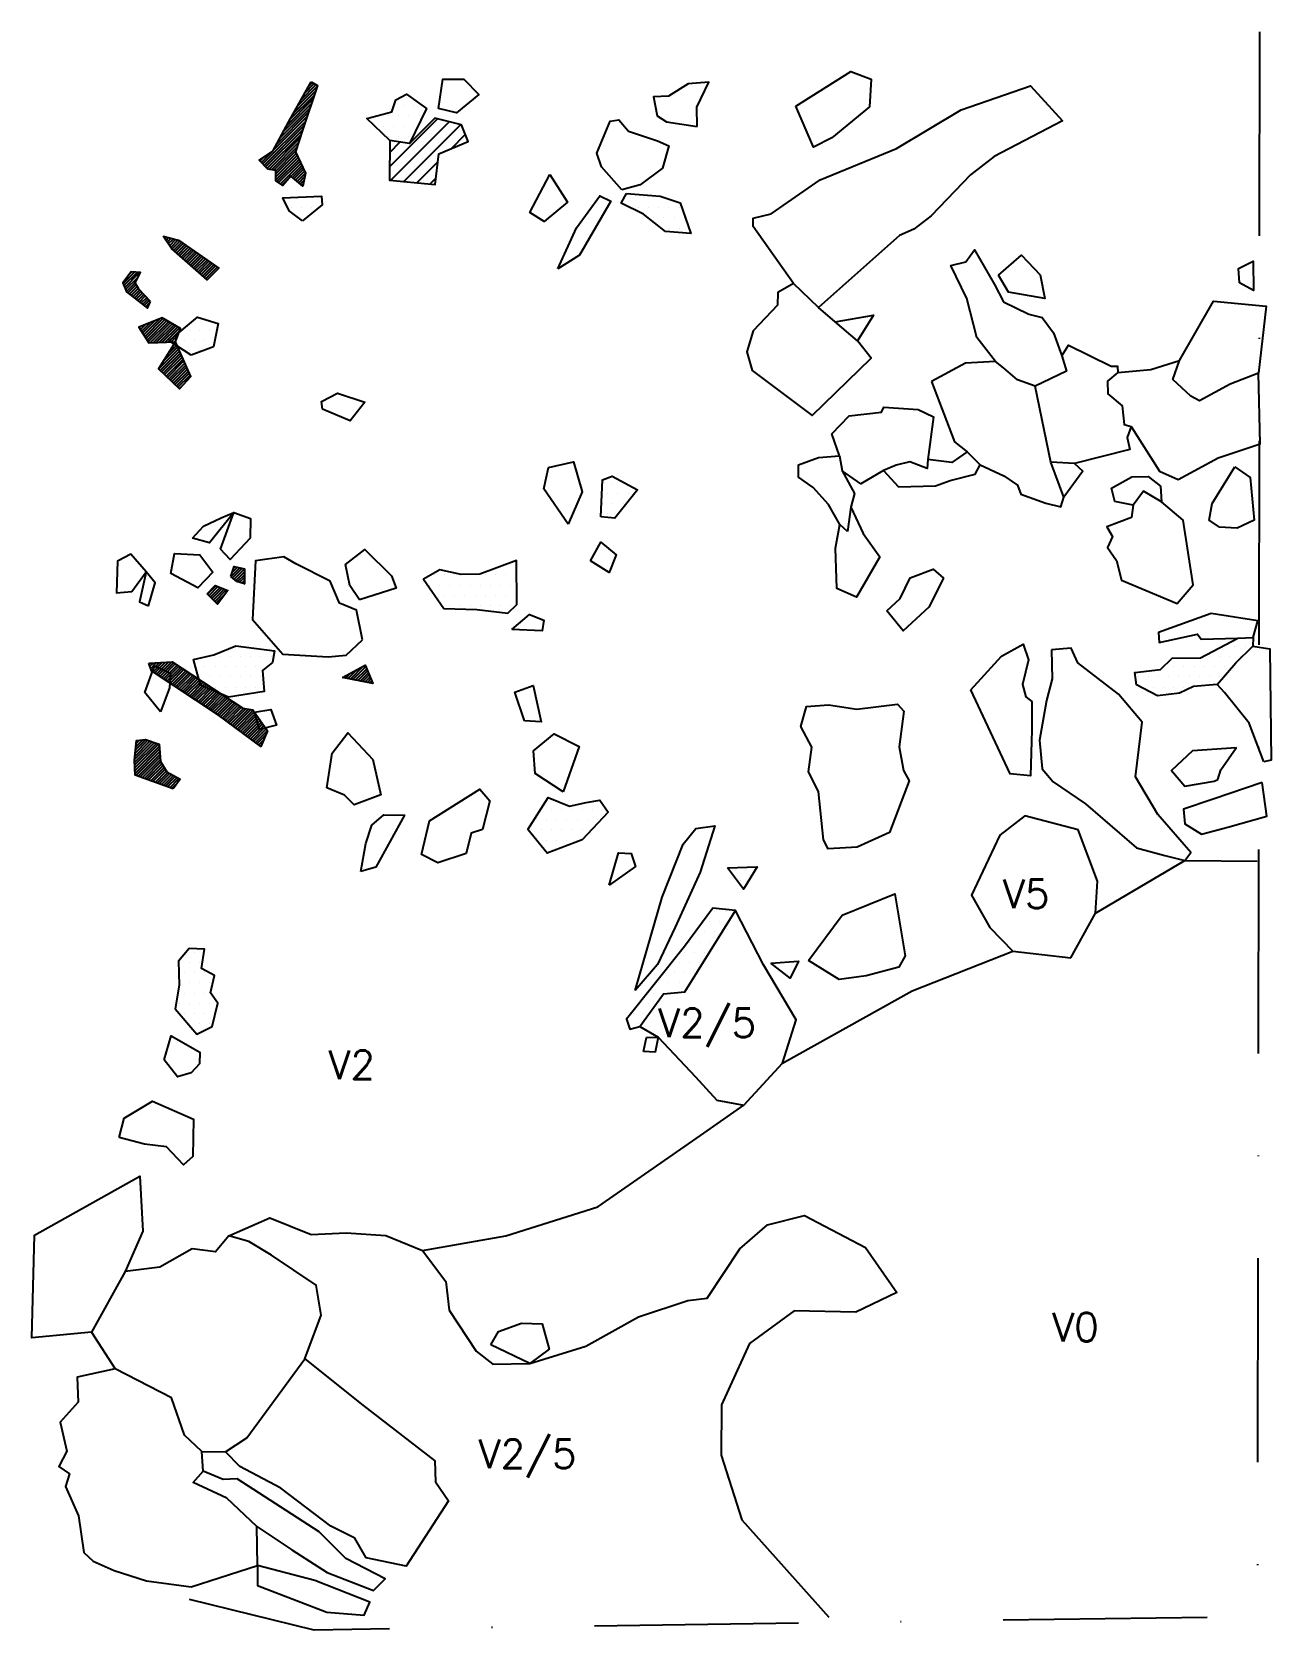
# Model space of a CAD drawing. Header units: metres. Extents: x 189 to 341, y -2087 to -1891.
import ezdxf

# ---------------------------------------------------------------- set-up
doc = ezdxf.new("R2010")
doc.units = ezdxf.units.M
doc.header["$LTSCALE"] = 25
doc.header["$MEASUREMENT"] = 0
doc.linetypes.add('STRICHPUNKTX2', pattern=[2, 1, -0.5, 0, -0.5])
doc.layers.get('0').update_dxf_attribs({"linetype": 'CONTINUOUS'})
for name, color, linetype in [('BEFUND', 1, 'CONTINUOUS'), ('BEFUNDSCHRAFF', 1, 'CONTINUOUS'), ('FEUER', 1, 'CONTINUOUS'), ('GRABUNGSGRENZE', 3, 'STRICHPUNKTX2'), ('KNOCHEN', 2, 'CONTINUOUS'), ('KNOCHENSCHRAFF', 2, 'CONTINUOUS'), ('STEINE', 4, 'CONTINUOUS'), ('STEINESCHRAFF', 4, 'CONTINUOUS')]:
    doc.layers.add(name, color=color, linetype=linetype)
doc.styles.get("Standard").update_dxf_attribs({"font": 'txt.shx'})

# ---------------------------------------------------------------- blocks, each defined once
blk = doc.blocks.new('*X1')
at = {"color": 0}
for p, q in [((221.98, -1900.05), (224.4, -1897.63)), ((222.45, -1899.23), (224.24, -1897.43)), ((222.91, -1898.41), (224.02, -1897.3)), ((223.38, -1897.59), (223.8, -1897.17)), ((220.23, -1903.22), (223.69, -1899.75)), ((220.62, -1902.46), (223.87, -1899.22)), ((221.05, -1901.68), (224.05, -1898.69)), ((221.52, -1900.87), (224.22, -1898.16)), ((219.03, -1905.47), (223.16, -1901.34)), ((219.43, -1904.72), (223.34, -1900.81)), ((219.83, -1903.97), (223.51, -1900.28)), ((217.73, -1907.13), (222.98, -1901.88)), ((217.9, -1907.31), (222.8, -1902.41)), ((218.07, -1907.49), (222.63, -1902.94)), ((218.25, -1907.67), (222.45, -1903.47)), ((217.56, -1906.95), (218.81, -1905.69)), ((218.47, -1907.8), (222.27, -1904)), ((218.77, -1907.85), (222.09, -1904.53)), ((219.08, -1907.9), (221.92, -1905.06)), ((219.32, -1908.01), (221.74, -1905.59)), ((217.38, -1906.77), (217.84, -1906.31)), ((219.32, -1908.36), (221.82, -1905.86)), ((219.32, -1908.72), (221.93, -1906.1)), ((219.32, -1909.07), (222.05, -1906.34)), ((219.45, -1909.3), (222.16, -1906.58)), ((219.66, -1909.43), (222.27, -1906.82)), ((219.88, -1909.57), (222.39, -1907.07)), ((220.09, -1909.71), (222.5, -1907.31)), ((221.35, -1908.81), (222.61, -1907.55)), ((221.54, -1908.97), (222.73, -1907.79)), ((221.73, -1909.13), (222.84, -1908.03)), ((221.93, -1909.29), (222.93, -1908.29)), ((222.12, -1909.45), (222.85, -1908.72)), ((222.31, -1909.61), (222.77, -1909.16)), ((222.51, -1909.77), (222.69, -1909.59)), ((205.58, -1916.1), (205.65, -1916.02)), ((205.72, -1916.31), (205.93, -1916.1)), ((205.86, -1916.52), (206.21, -1916.17)), ((206, -1916.73), (206.49, -1916.25)), ((206.14, -1916.95), (206.76, -1916.32)), ((206.28, -1917.16), (207.04, -1916.4)), ((206.43, -1917.37), (207.32, -1916.47)), ((206.58, -1917.57), (207.55, -1916.6)), ((206.77, -1917.73), (207.76, -1916.75)), ((206.96, -1917.9), (207.96, -1916.89)), ((207.15, -1918.06), (208.17, -1917.04)), ((207.34, -1918.23), (208.38, -1917.18)), ((207.53, -1918.39), (208.59, -1917.33)), ((207.71, -1918.56), (208.8, -1917.47)), ((207.9, -1918.72), (209.01, -1917.61)), ((208.09, -1918.89), (209.22, -1917.76)), ((208.28, -1919.05), (209.43, -1917.9)), ((208.47, -1919.21), (209.64, -1918.05)), ((208.66, -1919.38), (209.84, -1918.19)), ((208.85, -1919.54), (210.05, -1918.34)), ((209.04, -1919.71), (210.26, -1918.48)), ((209.22, -1919.87), (210.47, -1918.63)), ((209.41, -1920.04), (210.68, -1918.77)), ((209.6, -1920.2), (210.89, -1918.92)), ((209.79, -1920.37), (211.1, -1919.06)), ((209.98, -1920.53), (211.31, -1919.21)), ((210.17, -1920.7), (211.52, -1919.35)), ((200.59, -1921.79), (201.98, -1920.4)), ((200.7, -1922.04), (202.31, -1920.43)), ((200.8, -1922.29), (202.63, -1920.45)), ((200.9, -1922.54), (202.47, -1920.98)), ((201.25, -1920.78), (201.66, -1920.37)), ((210.36, -1920.86), (211.73, -1919.49)), ((210.55, -1921.03), (211.93, -1919.64)), ((210.73, -1921.19), (212.14, -1919.78)), ((201, -1922.79), (202.09, -1921.71)), ((201.2, -1922.95), (202.22, -1921.93)), ((201.4, -1923.11), (202.34, -1922.16)), ((201.6, -1923.26), (202.47, -1922.38)), ((201.8, -1923.41), (202.62, -1922.59)), ((202, -1923.57), (202.79, -1922.77)), ((202.2, -1923.72), (202.97, -1922.95)), ((202.4, -1923.87), (203.14, -1923.13)), ((202.6, -1924.03), (203.31, -1923.31)), ((202.8, -1924.18), (203.49, -1923.49)), ((203, -1924.33), (203.66, -1923.67)), ((203.2, -1924.49), (203.84, -1923.85)), ((203.4, -1924.64), (203.89, -1924.14)), ((203.6, -1924.79), (203.62, -1924.77)), ((202.58, -1927.22), (202.75, -1927.06)), ((202.72, -1927.44), (203.33, -1926.83)), ((202.86, -1927.66), (203.91, -1926.6)), ((202.99, -1927.87), (204.49, -1926.37)), ((203.13, -1928.09), (205.07, -1926.15)), ((203.27, -1928.31), (205.49, -1926.08)), ((203.4, -1928.52), (205.72, -1926.21)), ((203.54, -1928.74), (205.94, -1926.34)), ((203.68, -1928.96), (206.17, -1926.47)), ((203.91, -1929.07), (206.39, -1926.59)), ((204.29, -1929.06), (206.62, -1926.72)), ((204.66, -1929.04), (206.84, -1926.85)), ((205.03, -1929.02), (207.07, -1926.98)), ((205.4, -1929), (207.29, -1927.11)), ((205.77, -1928.99), (207.52, -1927.24)), ((206.14, -1928.97), (207.52, -1927.58)), ((206.51, -1928.95), (207.31, -1928.15)), ((206.64, -1929.53), (207.09, -1929.08)), ((206.88, -1928.94), (207.1, -1928.72)), ((204.96, -1932.27), (207.41, -1929.82)), ((205.14, -1932.44), (207.52, -1930.07)), ((205.32, -1932.62), (207.63, -1930.31)), ((205.42, -1931.45), (207.3, -1929.57)), ((205.5, -1932.79), (207.73, -1930.56)), ((205.69, -1932.96), (207.84, -1930.8)), ((205.87, -1933.13), (207.95, -1931.05)), ((206.03, -1930.49), (207.19, -1929.33)), ((206.05, -1933.3), (208.06, -1931.29)), ((206.23, -1933.47), (208.17, -1931.54)), ((206.41, -1933.64), (208.27, -1931.79)), ((206.6, -1933.82), (208.38, -1932.03)), ((206.78, -1933.99), (208.49, -1932.28)), ((206.96, -1934.16), (208.6, -1932.52)), ((207.14, -1934.33), (208.71, -1932.77)), ((207.32, -1934.5), (208.81, -1933.01)), ((207.51, -1934.67), (208, -1934.18)), ((214, -1957.18), (214.61, -1956.56)), ((214.17, -1956.64), (214.33, -1956.49)), ((213.83, -1957.69), (214.89, -1956.63)), ((214.02, -1957.86), (215.18, -1956.7)), ((214.21, -1958.02), (215.46, -1956.78)), ((214.4, -1958.18), (215.46, -1957.13)), ((214.61, -1958.32), (215.46, -1957.48)), ((214.88, -1958.41), (215.46, -1957.84)), ((215.14, -1958.5), (215.46, -1958.19)), ((215.41, -1958.59), (215.46, -1958.54)), ((210.95, -1959.86), (211.98, -1958.84)), ((211.13, -1960.04), (212.23, -1958.94)), ((211.31, -1960.22), (212.48, -1959.04)), ((211.48, -1960.39), (212.73, -1959.15)), ((211.66, -1960.57), (212.98, -1959.25)), ((211.84, -1960.75), (213.24, -1959.35)), ((212.01, -1960.92), (213.14, -1959.8)), ((203.8, -1968.43), (203.91, -1968.33)), ((203.89, -1968.69), (204.28, -1968.31)), ((203.98, -1968.96), (204.65, -1968.29)), ((204.07, -1969.22), (205.03, -1968.27)), ((204.27, -1969.38), (205.4, -1968.25)), ((204.48, -1969.52), (205.77, -1968.23)), ((204.69, -1969.66), (206.15, -1968.21)), ((204.91, -1969.8), (206.52, -1968.19)), ((205.12, -1969.94), (206.78, -1968.28)), ((205.33, -1970.08), (206.99, -1968.42)), ((205.54, -1970.23), (207.21, -1968.56)), ((205.75, -1970.37), (207.42, -1968.7)), ((205.97, -1970.51), (207.63, -1968.84)), ((206.18, -1970.65), (207.85, -1968.98)), ((206.39, -1970.79), (208.06, -1969.12)), ((206.6, -1970.93), (208.28, -1969.26)), ((206.82, -1971.07), (208.49, -1969.4)), ((207.03, -1971.21), (208.7, -1969.54)), ((207.24, -1971.36), (208.92, -1969.68)), ((207.45, -1971.5), (209.13, -1969.82)), ((207.66, -1971.64), (209.34, -1969.96)), ((207.88, -1971.78), (209.56, -1970.1)), ((208.09, -1971.92), (209.77, -1970.24)), ((227.58, -1970.11), (227.75, -1969.94)), ((227.88, -1970.16), (228.53, -1969.51)), ((228.17, -1970.22), (229.3, -1969.09)), ((228.47, -1970.28), (230.08, -1968.67)), ((228.77, -1970.34), (230.36, -1968.75)), ((229.06, -1970.39), (230.46, -1969)), ((229.36, -1970.45), (230.56, -1969.25)), ((229.66, -1970.51), (230.66, -1969.5)), ((229.95, -1970.56), (230.77, -1969.75)), ((230.25, -1970.62), (230.87, -1970)), ((230.55, -1970.68), (230.97, -1970.25)), ((208.3, -1972.06), (209.99, -1970.38)), ((208.51, -1972.2), (210.2, -1970.52)), ((208.73, -1972.35), (210.41, -1970.66)), ((208.94, -1972.49), (210.63, -1970.8)), ((209.15, -1972.63), (210.84, -1970.94)), ((209.36, -1972.77), (211.05, -1971.08)), ((209.57, -1972.91), (211.27, -1971.22)), ((209.79, -1973.05), (211.48, -1971.36)), ((210, -1973.19), (211.7, -1971.5)), ((210.21, -1973.33), (211.91, -1971.64)), ((210.42, -1973.48), (212.12, -1971.78)), ((210.64, -1973.62), (212.34, -1971.92)), ((210.85, -1973.76), (212.55, -1972.06)), ((211.06, -1973.9), (212.76, -1972.2)), ((230.84, -1970.73), (231.07, -1970.5)), ((231.14, -1970.79), (231.18, -1970.75)), ((211.27, -1974.04), (212.98, -1972.34)), ((211.48, -1974.18), (213.19, -1972.48)), ((211.7, -1974.32), (213.4, -1972.62)), ((211.91, -1974.46), (213.62, -1972.76)), ((212.12, -1974.61), (213.83, -1972.9)), ((212.33, -1974.75), (214.05, -1973.04)), ((212.54, -1974.9), (214.26, -1973.17)), ((212.74, -1975.05), (214.47, -1973.31)), ((212.94, -1975.2), (214.69, -1973.45)), ((213.15, -1975.35), (214.9, -1973.59)), ((213.35, -1975.5), (215.11, -1973.73)), ((213.55, -1975.65), (215.34, -1973.86)), ((213.76, -1975.8), (215.65, -1973.91)), ((213.96, -1975.95), (215.95, -1973.96)), ((214.16, -1976.1), (216.25, -1974.01)), ((214.37, -1976.25), (216.53, -1974.08)), ((214.57, -1976.4), (216.68, -1974.29)), ((214.77, -1976.55), (216.82, -1974.5)), ((214.98, -1976.7), (216.97, -1974.71)), ((215.18, -1976.85), (217.12, -1974.92)), ((215.39, -1977), (217.26, -1975.12)), ((215.59, -1977.15), (217.41, -1975.33)), ((215.79, -1977.3), (217.55, -1975.54)), ((216, -1977.45), (217.7, -1975.75)), ((216.2, -1977.6), (217.84, -1975.96)), ((216.4, -1977.75), (217.99, -1976.16)), ((201.99, -1980.15), (204.17, -1977.96)), ((201.99, -1980.49), (204.43, -1978.05)), ((202.01, -1980.83), (204.69, -1978.15)), ((202.03, -1979.75), (203.91, -1977.86)), ((202.07, -1979.35), (203.65, -1977.77)), ((202.11, -1978.96), (203.4, -1977.68)), ((202.16, -1978.56), (203.01, -1977.71)), ((202.2, -1978.17), (202.6, -1977.76)), ((216.61, -1977.9), (218.13, -1976.37)), ((216.81, -1978.05), (218.28, -1976.58)), ((217.01, -1978.2), (218.07, -1977.15)), ((217.22, -1978.35), (217.81, -1977.76)), ((202.03, -1981.16), (204.95, -1978.24)), ((202.05, -1981.5), (205.05, -1978.49)), ((202.07, -1981.83), (205.08, -1978.82)), ((202.17, -1982.08), (205.1, -1979.15)), ((202.43, -1982.17), (205.13, -1979.48)), ((202.69, -1982.27), (205.15, -1979.81)), ((217.42, -1978.5), (217.55, -1978.37)), ((202.95, -1982.36), (205.17, -1980.14)), ((203.21, -1982.46), (205.23, -1980.43)), ((203.47, -1982.55), (205.36, -1980.66)), ((203.73, -1982.64), (205.5, -1980.88)), ((203.99, -1982.74), (205.63, -1981.1)), ((204.25, -1982.83), (205.76, -1981.32)), ((204.51, -1982.93), (205.89, -1981.54)), ((204.77, -1983.02), (206.08, -1981.71)), ((205.03, -1983.12), (206.3, -1981.84)), ((205.29, -1983.21), (206.53, -1981.96)), ((205.54, -1983.3), (206.76, -1982.09)), ((205.8, -1983.4), (206.98, -1982.22)), ((206.06, -1983.49), (207.21, -1982.35)), ((206.32, -1983.59), (207.43, -1982.47)), ((206.58, -1983.68), (207.24, -1983.02))]:
    blk.add_line(p, q, dxfattribs=at)
blk = doc.blocks.new('*X3')
at = {"color": 0}
for p, q in [((231.875, -1901.25), (231.875, -1901.25)), ((233.125, -1901.25), (233.125, -1901.25)), ((234.375, -1901.25), (234.375, -1901.25)), ((235, -1900), (235, -1900)), ((235.625, -1901.25), (235.625, -1901.25)), ((236.25, -1900), (236.25, -1900)), ((236.875, -1901.25), (236.875, -1901.25)), ((232.5, -1902.5), (232.5, -1902.5)), ((233.75, -1902.5), (233.75, -1902.5)), ((235, -1902.5), (235, -1902.5)), ((236.25, -1902.5), (236.25, -1902.5)), ((233.125, -1903.75), (233.125, -1903.75)), ((234.375, -1903.75), (234.375, -1903.75)), ((235.625, -1903.75), (235.625, -1903.75)), ((221.875, -1911.25), (221.875, -1911.25)), ((223.125, -1911.25), (223.125, -1911.25)), ((224.375, -1911.25), (224.375, -1911.25)), ((263.125, -1911.25), (263.125, -1911.25)), ((264.375, -1911.25), (264.375, -1911.25)), ((265.625, -1911.25), (265.625, -1911.25)), ((266.875, -1911.25), (266.875, -1911.25)), ((221.25, -1912.5), (221.25, -1912.5)), ((222.5, -1912.5), (222.5, -1912.5)), ((223.75, -1912.5), (223.75, -1912.5)), ((263.75, -1912.5), (263.75, -1912.5)), ((265, -1912.5), (265, -1912.5)), ((266.25, -1912.5), (266.25, -1912.5)), ((267.5, -1912.5), (267.5, -1912.5)), ((268.75, -1912.5), (268.75, -1912.5)), ((265.625, -1913.75), (265.625, -1913.75)), ((266.875, -1913.75), (266.875, -1913.75)), ((267.5, -1915), (267.5, -1915)), ((268.125, -1913.75), (268.125, -1913.75)), ((268.75, -1915), (268.75, -1915)), ((269.375, -1913.75), (269.375, -1913.75)), ((209.375, -1926.25), (209.375, -1926.25)), ((210.625, -1926.25), (210.625, -1926.25)), ((206.875, -1928.75), (206.875, -1928.75)), ((208.125, -1928.75), (208.125, -1928.75)), ((208.75, -1927.5), (208.75, -1927.5)), ((209.375, -1928.75), (209.375, -1928.75)), ((210, -1927.5), (210, -1927.5)), ((210.625, -1928.75), (210.625, -1928.75)), ((211.25, -1927.5), (211.25, -1927.5)), ((208.75, -1930), (208.75, -1930)), ((210, -1930), (210, -1930)), ((259.375, -1946.25), (259.375, -1946.25)), ((260.625, -1946.25), (260.625, -1946.25)), ((261.875, -1946.25), (261.875, -1946.25)), ((259.375, -1948.75), (259.375, -1948.75)), ((260, -1947.5), (260, -1947.5)), ((260.625, -1948.75), (260.625, -1948.75)), ((261.25, -1947.5), (261.25, -1947.5)), ((261.875, -1948.75), (261.875, -1948.75)), ((262.5, -1947.5), (262.5, -1947.5)), ((260, -1950), (260, -1950)), ((261.25, -1950), (261.25, -1950)), ((248.125, -1956.25), (248.125, -1956.25)), ((238.75, -1957.5), (238.75, -1957.5)), ((240, -1957.5), (240, -1957.5)), ((241.25, -1957.5), (241.25, -1957.5)), ((242.5, -1957.5), (242.5, -1957.5)), ((243.75, -1957.5), (243.75, -1957.5)), ((245, -1957.5), (245, -1957.5)), ((246.25, -1957.5), (246.25, -1957.5)), ((247.5, -1957.5), (247.5, -1957.5)), ((248.75, -1957.5), (248.75, -1957.5)), ((238.125, -1958.75), (238.125, -1958.75)), ((239.375, -1958.75), (239.375, -1958.75)), ((240, -1960), (240, -1960)), ((240.625, -1958.75), (240.625, -1958.75)), ((241.25, -1960), (241.25, -1960)), ((241.875, -1958.75), (241.875, -1958.75)), ((242.5, -1960), (242.5, -1960)), ((243.125, -1958.75), (243.125, -1958.75)), ((243.75, -1960), (243.75, -1960)), ((244.375, -1958.75), (244.375, -1958.75)), ((245, -1960), (245, -1960)), ((245.625, -1958.75), (245.625, -1958.75)), ((246.25, -1960), (246.25, -1960)), ((246.875, -1958.75), (246.875, -1958.75)), ((247.5, -1960), (247.5, -1960)), ((248.125, -1958.75), (248.125, -1958.75)), ((248.75, -1960), (248.75, -1960)), ((240.625, -1961.25), (240.625, -1961.25)), ((241.875, -1961.25), (241.875, -1961.25)), ((243.125, -1961.25), (243.125, -1961.25)), ((244.375, -1961.25), (244.375, -1961.25)), ((245.625, -1961.25), (245.625, -1961.25)), ((246.875, -1961.25), (246.875, -1961.25)), ((248.125, -1961.25), (248.125, -1961.25)), ((214.375, -1966.25), (214.375, -1966.25)), ((335.625, -1966.25), (335.625, -1966.25)), ((336.875, -1966.25), (336.875, -1966.25)), ((338.125, -1966.25), (338.125, -1966.25)), ((211.25, -1967.5), (211.25, -1967.5)), ((212.5, -1967.5), (212.5, -1967.5)), ((213.75, -1967.5), (213.75, -1967.5)), ((215, -1967.5), (215, -1967.5)), ((216.25, -1967.5), (216.25, -1967.5)), ((217.5, -1967.5), (217.5, -1967.5)), ((218.75, -1967.5), (218.75, -1967.5)), ((333.75, -1967.5), (333.75, -1967.5)), ((335, -1967.5), (335, -1967.5)), ((336.25, -1967.5), (336.25, -1967.5)), ((337.5, -1967.5), (337.5, -1967.5)), ((210, -1970), (210, -1970)), ((210.625, -1968.75), (210.625, -1968.75)), ((211.25, -1970), (211.25, -1970)), ((211.875, -1968.75), (211.875, -1968.75)), ((212.5, -1970), (212.5, -1970)), ((213.125, -1968.75), (213.125, -1968.75)), ((213.75, -1970), (213.75, -1970)), ((214.375, -1968.75), (214.375, -1968.75)), ((215, -1970), (215, -1970)), ((215.625, -1968.75), (215.625, -1968.75)), ((216.25, -1970), (216.25, -1970)), ((216.875, -1968.75), (216.875, -1968.75)), ((217.5, -1970), (217.5, -1970)), ((218.125, -1968.75), (218.125, -1968.75)), ((325, -1970), (325, -1970)), ((326.25, -1970), (326.25, -1970)), ((327.5, -1970), (327.5, -1970)), ((328.125, -1968.75), (328.125, -1968.75)), ((328.75, -1970), (328.75, -1970)), ((329.375, -1968.75), (329.375, -1968.75)), ((330, -1970), (330, -1970)), ((330.625, -1968.75), (330.625, -1968.75)), ((331.25, -1970), (331.25, -1970)), ((331.875, -1968.75), (331.875, -1968.75)), ((332.5, -1970), (332.5, -1970)), ((333.125, -1968.75), (333.125, -1968.75)), ((333.75, -1970), (333.75, -1970)), ((334.375, -1968.75), (334.375, -1968.75)), ((335, -1970), (335, -1970)), ((335.625, -1968.75), (335.625, -1968.75)), ((210.625, -1971.25), (210.625, -1971.25)), ((211.875, -1971.25), (211.875, -1971.25)), ((213.125, -1971.25), (213.125, -1971.25)), ((214.375, -1971.25), (214.375, -1971.25)), ((215.625, -1971.25), (215.625, -1971.25)), ((216.875, -1971.25), (216.875, -1971.25)), ((325.625, -1971.25), (325.625, -1971.25)), ((326.875, -1971.25), (326.875, -1971.25)), ((328.125, -1971.25), (328.125, -1971.25)), ((329.375, -1971.25), (329.375, -1971.25)), ((330.625, -1971.25), (330.625, -1971.25)), ((251.25, -1987.5), (251.25, -1987.5)), ((251.875, -1986.25), (251.875, -1986.25)), ((252.5, -1987.5), (252.5, -1987.5)), ((253.125, -1986.25), (253.125, -1986.25)), ((253.75, -1987.5), (253.75, -1987.5)), ((254.375, -1986.25), (254.375, -1986.25)), ((255, -1987.5), (255, -1987.5)), ((255.625, -1986.25), (255.625, -1986.25)), ((256.25, -1987.5), (256.25, -1987.5)), ((256.875, -1986.25), (256.875, -1986.25)), ((257.5, -1987.5), (257.5, -1987.5)), ((258.125, -1986.25), (258.125, -1986.25)), ((258.75, -1987.5), (258.75, -1987.5)), ((259.375, -1986.25), (259.375, -1986.25)), ((250.625, -1988.75), (250.625, -1988.75)), ((251.875, -1988.75), (251.875, -1988.75)), ((253.125, -1988.75), (253.125, -1988.75)), ((254.375, -1988.75), (254.375, -1988.75)), ((255.625, -1988.75), (255.625, -1988.75)), ((256.875, -1988.75), (256.875, -1988.75)), ((252.5, -1990), (252.5, -1990)), ((253.125, -1991.25), (253.125, -1991.25)), ((253.75, -1990), (253.75, -1990)), ((255, -1990), (255, -1990)), ((256.25, -1990), (256.25, -1990)), ((275.625, -1993.75), (275.625, -1993.75)), ((276.875, -1993.75), (276.875, -1993.75)), ((276.25, -1995), (276.25, -1995)), ((273.125, -1998.75), (273.125, -1998.75)), ((274.375, -1998.75), (274.375, -1998.75)), ((271.875, -2001.25), (271.875, -2001.25)), ((272.5, -2000), (272.5, -2000)), ((273.125, -2001.25), (273.125, -2001.25)), ((273.75, -2000), (273.75, -2000)), ((270, -2002.5), (270, -2002.5)), ((271.25, -2002.5), (271.25, -2002.5)), ((272.5, -2002.5), (272.5, -2002.5)), ((207.5, -2005), (207.5, -2005)), ((208.75, -2005), (208.75, -2005)), ((209.375, -2003.75), (209.375, -2003.75)), ((210, -2005), (210, -2005)), ((268.75, -2005), (268.75, -2005)), ((269.375, -2003.75), (269.375, -2003.75)), ((270, -2005), (270, -2005)), ((270.625, -2003.75), (270.625, -2003.75)), ((271.25, -2005), (271.25, -2005)), ((271.875, -2003.75), (271.875, -2003.75)), ((207.5, -2007.5), (207.5, -2007.5)), ((208.125, -2006.25), (208.125, -2006.25)), ((208.75, -2007.5), (208.75, -2007.5)), ((209.375, -2006.25), (209.375, -2006.25)), ((210, -2007.5), (210, -2007.5)), ((210.625, -2006.25), (210.625, -2006.25)), ((211.25, -2007.5), (211.25, -2007.5)), ((266.25, -2007.5), (266.25, -2007.5)), ((266.875, -2006.25), (266.875, -2006.25)), ((267.5, -2007.5), (267.5, -2007.5)), ((268.125, -2006.25), (268.125, -2006.25)), ((268.75, -2007.5), (268.75, -2007.5)), ((269.375, -2006.25), (269.375, -2006.25)), ((270, -2007.5), (270, -2007.5)), ((270.625, -2006.25), (270.625, -2006.25)), ((208.125, -2008.75), (208.125, -2008.75)), ((209.375, -2008.75), (209.375, -2008.75)), ((210.625, -2008.75), (210.625, -2008.75)), ((265.625, -2008.75), (265.625, -2008.75)), ((266.875, -2008.75), (266.875, -2008.75)), ((207.5, -2010), (207.5, -2010)), ((208.125, -2011.25), (208.125, -2011.25)), ((208.75, -2010), (208.75, -2010)), ((209.375, -2011.25), (209.375, -2011.25)), ((210, -2010), (210, -2010)), ((210.625, -2011.25), (210.625, -2011.25)), ((211.25, -2010), (211.25, -2010)), ((211.875, -2011.25), (211.875, -2011.25)), ((263.125, -2011.25), (263.125, -2011.25)), ((264.375, -2011.25), (264.375, -2011.25)), ((265, -2010), (265, -2010)), ((208.75, -2012.5), (208.75, -2012.5)), ((210, -2012.5), (210, -2012.5)), ((211.25, -2012.5), (211.25, -2012.5)), ((262.5, -2012.5), (262.5, -2012.5)), ((263.75, -2012.5), (263.75, -2012.5))]:
    blk.add_line(p, q, dxfattribs=at)
blk = doc.blocks.new('*X4')
at = {"color": 0}
for p, q in [((233.26, -1907.51), (239.15, -1901.62)), ((233.4, -1909.14), (240.56, -1901.97)), ((235.02, -1909.29), (241.97, -1902.33)), ((240.79, -1905.28), (242.54, -1903.53)), ((233.28, -1905.72), (234.53, -1904.47)), ((236.64, -1909.43), (239.19, -1906.88)), ((238.25, -1909.58), (238.94, -1908.9))]:
    blk.add_line(p, q, dxfattribs=at)

msp = doc.modelspace()

# ---------------------------------------------------------------- linework, layer by layer
at = {"layer": 'BEFUND'}
for points in [[(316.76, -2004.42), (319.77, -1998.97), (320.03, -1995.04), (317.64, -1988.77), (311.12, -1987.03), (308.06, -1989.42), (304.58, -1996.76), (306.82, -2000.74), (309.67, -2003.6), (316.76, -2004.42)], [(319.77, -1998.97), (330.74, -1992.5), (339.61, -1992.61)], [(263.94, -2012.84), (266.18, -2014.16), (270.77, -2019.01), (273.36, -2021.87), (276.68, -2022.48), (281.42, -2017.34), (283.11, -2012.04), (279.09, -2005.31), (275.68, -1998.62)], [(281.42, -2017.34), (297.33, -2008.48), (309.67, -2003.6)], [(237.31, -2040.29), (247.5, -2038.52), (258.77, -2034.96), (271.37, -2026.2), (276.68, -2022.48)], [(213.55, -2038.49), (218.6, -2036.3), (223.65, -2038.34), (227.93, -2038.14), (232.82, -2038.45), (237.31, -2040.29), (240.16, -2044.12), (240.56, -2047.63), (243.87, -2052.63), (245.91, -2054.22), (250.45, -2054.17), (257.33, -2052.03), (263.76, -2048.42), (269.82, -2046.44), (272.17, -2046.13), (276.2, -2040.12), (279.57, -2037.17), (284.11, -2036), (291.6, -2039.93), (295.42, -2045.44), (290.42, -2047.88), (282.87, -2047.72), (277.36, -2051.69), (273.94, -2059.24), (273.89, -2065.4), (276.43, -2073.31), (287.12, -2085.24)]]:
    msp.add_lwpolyline(points, dxfattribs=at)
at = {"layer": 'GRABUNGSGRENZE', "flags": 128}
msp.add_lwpolyline([(339.9, -1890.96), (339.63, -2085.19), (224.01, -2086.82), (198.78, -2080.63)], dxfattribs=at)
at = {"layer": 'KNOCHEN'}
for points in [[(223.66, -1897.08), (224.43, -1897.54), (222.64, -1902.89), (221.72, -1905.65), (222.94, -1908.25), (222.63, -1909.88), (221.16, -1908.65), (220.19, -1909.77), (219.32, -1909.21), (219.32, -1907.94), (218.35, -1907.78), (217.28, -1906.66), (218.97, -1905.59), (220.86, -1902.03), (223.66, -1897.08)], [(205.5, -1915.98), (207.39, -1916.49), (212.33, -1919.91), (210.9, -1921.34), (206.52, -1917.51), (205.5, -1915.98)], [(203.96, -1923.98), (202.54, -1922.5), (202.08, -1921.69), (202.74, -1920.46), (201.57, -1920.36), (200.55, -1921.69), (201.01, -1922.81), (203.61, -1924.8), (203.96, -1923.98)], [(207.02, -1928.93), (207.63, -1927.3), (205.39, -1926.02), (202.53, -1927.14), (203.76, -1929.08), (207.02, -1928.93)], [(207.02, -1928.93), (204.93, -1932.24), (207.52, -1934.69), (208.9, -1933.21), (207.02, -1928.93)], [(213.82, -1957.69), (214.23, -1956.46), (215.46, -1956.77), (215.46, -1958.61), (214.54, -1958.3), (213.82, -1957.69)], [(210.92, -1959.83), (211.89, -1958.81), (213.42, -1959.42), (212.19, -1961.1), (210.92, -1959.83)], [(203.77, -1968.33), (206.63, -1968.18), (215.29, -1973.85), (216.51, -1974.05), (218.29, -1976.6), (217.48, -1978.54), (212.28, -1974.71), (204.08, -1969.25), (203.77, -1968.33)], [(227.48, -1970.09), (230.28, -1968.56), (231.2, -1970.8), (227.48, -1970.09)], [(206.72, -1983.73), (202.08, -1982.04), (201.98, -1980.21), (201.98, -1980.21), (202.24, -1977.81), (203.36, -1977.66), (205.04, -1978.27), (205.19, -1980.36), (205.95, -1981.64), (207.58, -1982.56), (206.72, -1983.73)]]:
    msp.add_lwpolyline(points, dxfattribs=at)
at = {"layer": 'STEINE'}
msp.add_lwpolyline([(283.05, -1900.04), (289.78, -1895.81), (292.28, -1896.73), (292.07, -1900.15), (287.48, -1903.92), (285.24, -1905.09)], close=True, dxfattribs=at)
for points in [[(239.26, -1900.36), (239.77, -1896.74), (242.37, -1896.74), (244.21, -1898.63), (241.45, -1900.87), (239.26, -1900.36)], [(270.97, -1902.53), (270.92, -1900.18), (272.4, -1897.13), (269.85, -1897.33), (267.45, -1898.85), (265.62, -1898.9), (266.07, -1901.25), (267.2, -1901.96), (270.97, -1902.53)], [(282.78, -1921.81), (277.84, -1914.82), (277.84, -1913.8), (280.03, -1913.24), (286.05, -1909.07), (295.38, -1905.25), (303.34, -1900.52), (311.8, -1897.57), (315.73, -1901.85), (307.36, -1906.23), (304.45, -1908.47), (299.66, -1913.51), (297.52, -1915.14), (295.78, -1915.9), (285.83, -1924.72)], [(233.29, -1904.28), (230.49, -1901.58), (233.55, -1900.76), (234.01, -1899.28), (235.34, -1898.57), (237.78, -1900.36), (235.69, -1904.64), (233.29, -1904.28)], [(233.29, -1904.28), (233.24, -1909.12), (238.85, -1909.64), (239.31, -1905.92), (242.88, -1904.39), (242.06, -1902.35), (238.8, -1901.53), (235.69, -1904.64)], [(261.73, -1910.32), (259.24, -1907.51), (258.68, -1905.83), (260.31, -1901.91), (261.38, -1901.75), (262.56, -1903.13), (266.12, -1904.31), (267.5, -1904.92), (266.73, -1907.67), (263.98, -1909.71), (261.73, -1910.32)], [(252.92, -1908.43), (255.05, -1911.84), (252.2, -1914.19), (250.46, -1913.11), (252.92, -1908.43)], [(222.58, -1914.11), (220.95, -1912.88), (220.19, -1911.3), (224.93, -1911.1), (224.98, -1912.17), (222.58, -1914.11)], [(253.87, -1920), (256.17, -1914.95), (259.03, -1911.03), (260.36, -1911.69), (256.53, -1918.32), (253.87, -1920)], [(262.29, -1910.78), (266.42, -1911.09), (268.87, -1911.91), (270.19, -1915.68), (267.08, -1915.42), (264.38, -1913.28), (261.63, -1911.95), (262.29, -1910.78)], [(307.54, -1931.36), (305.25, -1928.4), (304.03, -1923.61), (302.05, -1919.58), (303.88, -1919.12), (304.96, -1917.65), (307.4, -1921.93), (308.52, -1924.02), (311.63, -1925.55), (313.26, -1925.96), (314.63, -1927.85), (315.65, -1930.65), (316.21, -1932.54), (312.38, -1934.37)], [(307.91, -1920.76), (310.72, -1918.31), (313.01, -1920.71), (313.57, -1923.62), (309.13, -1922.85), (307.91, -1920.76)], [(337.43, -1921.7), (337.32, -1919.97), (339.11, -1919.05), (339.16, -1922.67), (337.43, -1921.7)], [(282.78, -1921.81), (280.84, -1922.88), (280.79, -1924.46), (277.83, -1927.61), (277.06, -1930.16), (277.72, -1932.46), (285.06, -1937.97), (292.3, -1930.94), (290.62, -1928.8), (287.87, -1926.5), (285.83, -1924.72), (282.78, -1921.81)], [(322.53, -1932.7), (321.26, -1933.77), (321.3, -1935.3), (323.04, -1936.78), (323.29, -1939.07), (324.16, -1939.33), (327.62, -1944.79), (329.91, -1945.81), (334.81, -1943.16), (339.96, -1941.43), (339.76, -1932.77), (336.29, -1934.14), (332.52, -1936.17), (331.45, -1935.61), (329.26, -1933.57), (330.08, -1931.23), (334.26, -1923.94), (340.69, -1924.56), (339.76, -1932.77)], [(208.95, -1930.56), (206.25, -1928.83), (209.72, -1925.92), (212.27, -1926.69), (211.66, -1929.55), (208.95, -1930.56)], [(287.87, -1926.5), (292.56, -1925.69), (290.62, -1928.8)], [(315.65, -1930.65), (316.47, -1929.33), (321.72, -1931.93), (322.48, -1931.93), (322.53, -1932.7)], [(304.07, -1942.42), (305.65, -1944), (308.55, -1945.38), (310.23, -1946.5), (310.64, -1947.63), (313.7, -1948.7), (315.53, -1949.16), (315.89, -1947.99), (314.31, -1943.7), (312.38, -1934.37), (310.24, -1933.61), (308.51, -1932.13), (307.54, -1931.36), (303.87, -1931.56), (299.69, -1933.8)], [(322.53, -1932.7), (326.56, -1932.35), (330.08, -1931.23)], [(299.69, -1933.8), (302.49, -1941.2), (304.07, -1942.42)], [(225.06, -1937.2), (224.91, -1936.24), (226.89, -1935.22), (230.21, -1936.34), (228.42, -1938.63), (225.06, -1937.2)], [(288.42, -1942.92), (287.45, -1940.21), (289.59, -1938.02), (293.57, -1937.57), (293.83, -1936.96), (298.06, -1937.22), (299.94, -1938.13), (299.22, -1943.38), (299.17, -1944.46), (297.03, -1943.64), (295.35, -1944.04), (293.82, -1944.71), (291.01, -1946.33), (288.72, -1944.75)], [(324.16, -1939.33), (323.65, -1940.65), (324, -1942.13), (317.22, -1943.86), (314.31, -1943.7)], [(289.38, -1952.2), (288.46, -1951.33), (287.04, -1948.88), (285.2, -1946.79), (283.37, -1945.51), (283.37, -1944.03), (285.82, -1943.12), (288.42, -1942.92), (288.72, -1944.75), (290.25, -1947.51), (289.79, -1949.19), (289.38, -1952.2)], [(304.07, -1942.42), (302.18, -1943.74), (299.22, -1943.38)], [(255.17, -1951.3), (252.17, -1946.96), (252.73, -1944.36), (255.79, -1943.65), (256.86, -1947.32), (255.17, -1951.3)], [(293.82, -1944.71), (295.65, -1946.7), (300.19, -1946.6), (301.98, -1945.94), (305.03, -1945.17), (305.65, -1944)], [(317.22, -1943.86), (318.24, -1944.78), (315.89, -1947.99)], [(336.85, -1944.28), (338.73, -1945.56), (339.24, -1950.81), (337.14, -1951.78), (335, -1951.67), (333.73, -1950.81), (334.09, -1948.77), (336.85, -1944.28)], [(259.15, -1950.39), (259.36, -1945.85), (260.53, -1945.39), (263.64, -1947.08), (260.88, -1950.54), (259.15, -1950.39)], [(324.4, -1948.96), (322.16, -1948.5), (321.75, -1946.87), (324.25, -1945.5), (326.24, -1945.45), (327.77, -1946.62), (327.87, -1948.56)], [(327.87, -1948.56), (325.68, -1947.23), (324.4, -1948.96), (324.2, -1950.49), (321.19, -1951.61), (321.85, -1952.78), (321.24, -1954.16), (322.36, -1955.74), (322.97, -1958.14), (329.8, -1961), (331.74, -1958.71), (330.52, -1950.8), (327.87, -1948.56)], [(209.09, -1952.99), (210.47, -1951.52), (212.61, -1950.5), (214.19, -1949.84), (211.18, -1953.56), (209.09, -1952.99)], [(212.55, -1954.37), (214.19, -1949.84), (216.23, -1950.6), (216.17, -1953), (213.72, -1955.6), (212.55, -1954.37)], [(289.79, -1949.19), (291.32, -1952.45), (293.35, -1955.31), (290.49, -1960.25), (288.1, -1959.18), (287.9, -1954.23), (288.46, -1951.33)], [(229.57, -1960.56), (228.4, -1958.82), (227.84, -1956.22), (230.24, -1954.39), (233.5, -1957.6), (234.06, -1959.13), (229.57, -1960.56)], [(257.87, -1955.79), (259.15, -1953.49), (261.03, -1955.03), (260.16, -1957.22), (257.87, -1955.79)], [(201.69, -1959.56), (203.43, -1957.12), (201.54, -1954.97), (199.91, -1955.84), (199.8, -1959.71), (201.69, -1959.56)], [(206.43, -1957.32), (206.89, -1954.88), (210, -1955.03), (211.58, -1957.18), (209.75, -1959.11), (206.43, -1957.32)], [(229.93, -1965.45), (229.22, -1961.83), (227.13, -1960.96), (225.96, -1958.26), (221.78, -1956.16), (220.3, -1955.3), (216.83, -1955.8), (216.47, -1962.99), (220.19, -1967.23), (225.75, -1967.54), (227.94, -1967.33), (229.93, -1965.45)], [(247.77, -1962.2), (248.84, -1961.13), (248.8, -1955.73), (244.31, -1957.41), (242.02, -1957.46), (239.42, -1956.89), (237.43, -1958.01), (239.92, -1961.63), (243.95, -1961.74), (247.77, -1962.2)], [(203.73, -1961.3), (204.55, -1958.49), (203.43, -1957.12), (202.61, -1960.79), (203.73, -1961.3)], [(294.21, -1961.89), (295.85, -1960.41), (297.07, -1957.86), (299.88, -1956.79), (301.15, -1957.91), (299.36, -1961.48), (296.2, -1964.38), (294.21, -1961.89)], [(248.23, -1964.19), (250.42, -1962.36), (252.16, -1963.07), (251.95, -1964.35), (248.23, -1964.19)], [(339.12, -1965.19), (339.68, -1963.15), (333.98, -1962.23), (327.5, -1964.56), (327.6, -1965.79), (332.29, -1964.77), (332.75, -1965.38), (337.24, -1965.24)], [(213.51, -1972.47), (210.09, -1971.04), (209.23, -1967.88), (211.73, -1967.32), (214.43, -1966.2), (219.17, -1966.82), (218.91, -1968.24), (217.69, -1969.21), (217.89, -1971.81), (213.51, -1972.47)], [(304.5, -1971.58), (308.28, -1967.45), (310.93, -1965.98), (311.59, -1967.92), (310.82, -1970.92), (311.23, -1972.45), (311.99, -1973.01), (311.99, -1976.48), (311.83, -1982.14), (309.34, -1981.88), (304.5, -1971.58)], [(334.68, -1970.94), (331.78, -1971.2), (330.09, -1972.01), (327.39, -1972.31), (324.79, -1970.99), (324.59, -1969.46), (327.75, -1969.1), (329.18, -1967.73), (332.65, -1967.68), (337.24, -1965.24), (339.12, -1965.19), (339.07, -1966.26)], [(340.43, -1980.43), (338.6, -1975.69), (335.6, -1971.91), (334.68, -1970.94), (336.98, -1968.29), (339.07, -1966.26), (341.16, -1966.56), (341.3, -1980.23), (340.43, -1980.43)], [(314.4, -1966.69), (314.49, -1970.26), (313.78, -1972.91), (312.91, -1977.76), (313.26, -1981.27), (314.59, -1982.85), (318.56, -1985.56), (324.83, -1990.97), (328.29, -1991.89), (330.74, -1992.5), (331.45, -1991.54), (327.43, -1986.89), (324.68, -1982.25), (325.5, -1975.57), (322.6, -1972.11), (317.61, -1968.28), (316.79, -1966.49), (314.4, -1966.69)], [(205.2, -1974.3), (203.26, -1971.9), (204.44, -1968.64), (206.42, -1969.56), (206.27, -1971.34), (205.2, -1974.3)], [(249.8, -1975.41), (248.63, -1971.89), (250.87, -1971.08), (251.84, -1975.51), (249.8, -1975.41)], [(216.72, -1974.31), (218.7, -1974), (219.42, -1975.94), (217.33, -1976.45), (216.72, -1974.31)], [(286.44, -1989.97), (285.83, -1984.05), (284.61, -1981.66), (285.02, -1978.6), (283.65, -1976.1), (284.36, -1973.65), (287.07, -1973.45), (290.53, -1973.96), (295.53, -1973.36), (296.29, -1974.22), (295.73, -1978.56), (296.24, -1981.46), (296.95, -1982.74), (294.55, -1989.06), (290.57, -1990.89), (287, -1991.09), (286.44, -1989.97)], [(225.58, -1983.59), (226.24, -1979.36), (228.13, -1976.87), (231.19, -1980.13), (232.2, -1984.47), (228.94, -1985.69), (227.72, -1984.51), (225.58, -1983.59)], [(254.53, -1984.08), (251.12, -1981.83), (250.92, -1979.08), (253.42, -1976.99), (256.48, -1978.52), (254.53, -1984.08)], [(334.77, -1982.57), (335.13, -1981.39), (337.02, -1978.69), (331.67, -1979.05), (329.12, -1981.49), (330.75, -1983.38), (334.31, -1982.77), (334.77, -1982.57)], [(237.19, -1991.76), (238.17, -1987.63), (244.34, -1983.76), (245.56, -1985.19), (244.64, -1988.71), (243.26, -1989.17), (242.65, -1991.66), (239.18, -1992.78), (237.19, -1991.76)], [(340.23, -1982.93), (334.21, -1985.01), (330.59, -1986.23), (330.74, -1988.02), (332.78, -1989.29), (335.99, -1988.43), (340.78, -1987.06), (340.23, -1982.93)], [(250.2, -1988.71), (252.7, -1984.79), (255.3, -1985.86), (257.34, -1985.41), (259.02, -1985.1), (260.04, -1986.58), (256.87, -1989.99), (252.59, -1991.62), (250.2, -1988.71)], [(229.75, -1993.84), (230.36, -1990.43), (231.08, -1988.19), (232.56, -1986.91), (235.11, -1986.97), (231.59, -1993.34), (229.75, -1993.84)], [(263.38, -2008.45), (266.66, -1996.99), (269.26, -1990.51), (270.79, -1988.58), (273.14, -1988.27), (271.35, -1993.93), (268.28, -2000.66), (266.09, -2005.24), (263.38, -2008.45)], [(260.18, -1995.55), (261.31, -1991.58), (262.89, -1991.63), (263.4, -1993.26), (260.18, -1995.55)], [(274.66, -1993.42), (278.33, -1993.27), (276.65, -1996.03), (274.66, -1993.42)], [(284.59, -2004.75), (288.73, -1999.2), (295.2, -1996.6), (296.47, -2004.2), (295.7, -2005.57), (291.68, -2006.64), (288.36, -2007.1), (284.59, -2004.75)], [(263.94, -2012.84), (266.85, -2008.86), (269.45, -2008.61), (275.68, -1998.62), (272.87, -1998.37), (269.4, -2003.05), (262.31, -2011.97), (262.72, -2013.19), (263.94, -2012.84)], [(207, -2010.7), (209.65, -2013.81), (211.53, -2012.84), (212.2, -2009.99), (211.33, -2008.71), (211.79, -2006.62), (210.22, -2005.76), (210.57, -2003.36), (208.69, -2003.31), (207.41, -2004.84), (207.46, -2007.79), (207, -2010.7)], [(280, -2005.1), (283.37, -2004.85), (282.35, -2006.94), (280, -2005.1)], [(205.62, -2016.92), (206.49, -2014.01), (210, -2016), (209.95, -2017.43), (208.93, -2018.55), (207.25, -2019.01), (205.62, -2016.92)], [(264.4, -2015.9), (264.75, -2014.21), (266.18, -2014.16), (265.82, -2016), (264.4, -2015.9)], [(200.1, -2026.44), (200.72, -2024.1), (204.19, -2022.01), (209.23, -2024.21), (209.13, -2028.8), (208, -2029.82), (205.91, -2027.62), (203.21, -2027.26), (200.1, -2026.44)], [(196.72, -2050.3), (189.43, -2051.01), (189.75, -2038.42), (202.65, -2031.19), (203, -2037.92), (200.85, -2042.86)], [(210.27, -2064.94), (213.17, -2064.99), (215.77, -2063.26), (222.87, -2053.58), (224.86, -2048.23), (224.25, -2044.56), (218.8, -2040.89), (216, -2039.2), (213.55, -2038.49), (211.92, -2040.47), (209.06, -2040.11), (205.09, -2042.35), (200.85, -2042.86), (196.72, -2050.3), (199.62, -2054.79)], [(245.66, -2051.87), (246.63, -2050.24), (249.43, -2049.22), (251.98, -2049.28), (252.84, -2052.39), (250.45, -2054.17), (245.66, -2051.87)], [(222.87, -2053.58), (230, -2059.25), (238.81, -2066.09), (238.91, -2068.64), (240.49, -2070.98), (235.28, -2078.98), (230.39, -2077.96), (229.02, -2075.56), (226.06, -2074.08), (219.95, -2069.44), (214.9, -2066.78), (213.17, -2064.99)], [(217.09, -2078.91), (216.99, -2074.12), (213.32, -2070.65), (209.19, -2068.76), (210.42, -2067.34), (210.27, -2064.94), (208.13, -2062.95), (206.55, -2058.36), (199.62, -2054.79), (194.98, -2055.85), (195.08, -2058.91), (192.89, -2061.36), (193.7, -2064.88), (192.73, -2066.76), (194.05, -2067.68), (193.54, -2069.21), (195.12, -2072.83), (195.78, -2077.32), (196.95, -2078.39), (199.5, -2079.51), (203.47, -2080.79), (208.93, -2081.51), (217.09, -2078.91)], [(216.99, -2074.12), (221.27, -2076.98), (225.6, -2079.79), (231.31, -2081.99), (232.73, -2080.56), (227.89, -2078.06), (224.63, -2074.79), (214.6, -2068.31), (212.86, -2068.36), (210.42, -2067.34)], [(217.09, -2078.91), (217.08, -2081.36), (225.59, -2084.63), (230.13, -2084.99), (230.85, -2083.41), (224.12, -2080.76), (217.09, -2078.91)]]:
    msp.add_lwpolyline(points, dxfattribs=at)

# ---------------------------------------------------------------- block references
at = {"layer": 'FEUER'}
msp.add_blockref('*X4', (0, 0), dxfattribs=at)
at = {"layer": 'KNOCHENSCHRAFF'}
msp.add_blockref('*X1', (0, 0), dxfattribs=at)
at = {"layer": 'STEINESCHRAFF'}
msp.add_blockref('*X3', (0, 0), dxfattribs=at)

# ---------------------------------------------------------------- texts
at = {"layer": 'BEFUNDSCHRAFF'}
for s, p in [('V5', (308.44, -1998.35)), ('V2/5', (266.18, -2014.16)), ('V2', (225.77, -2019.29)), ('V0', (314.48, -2051.44)), ('V2/5', (244.17, -2066.97))]:
    msp.add_text(s, height=3.5, dxfattribs=at).set_placement(p)

doc.saveas('drawing.dxf')
